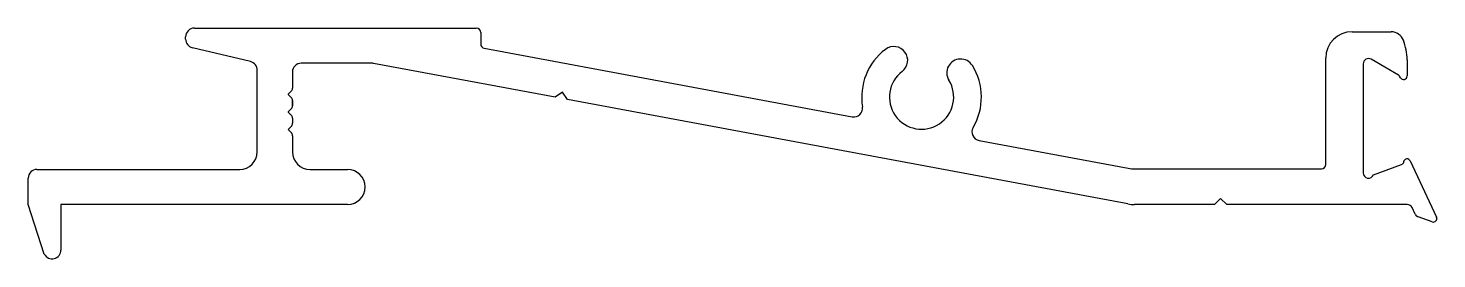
# Model space of a CAD drawing. Extents: x -40.7 to 39.4, y -0.3 to 12.9.
import ezdxf

# ---------------------------------------------------------------- set-up
doc = ezdxf.new("R2010")
doc.units = 0
doc.layers.add('1', color=7, linetype='CONTINUOUS')

msp = doc.modelspace()

# ---------------------------------------------------------------- linework, layer by layer
at = {"layer": '1', "linetype": 'CONTINUOUS'}
for p, q in [((-31.253, 12.865), (-15.218, 12.865)), ((-31.753, 12.238), (-31.753, 12.365)), ((-14.968, 12.615), (-14.968, 11.963)), ((34.601, 12.663), (36.825, 12.663)), ((-28.059, 10.957), (-31.37, 11.752)), ((-14.764, 11.717), (6.165, 7.815)), ((-27.676, 5.823), (-27.676, 10.471)), ((-21.153, 10.865), (-25.176, 10.865)), ((-10.728, 8.93), (-21.061, 10.857)), ((33.101, 5.105), (33.101, 11.163)), ((35.227, 10.834), (35.227, 4.623)), ((37.247, 10.187), (35.677, 11.094)), ((37.727, 11.065), (37.727, 10.141)), ((-25.676, 10.365), (-25.676, 9.447)), ((37.356, 10.036), (37.302, 10.14)), ((-25.749, 9.271), (-25.92, 9.1)), ((-25.92, 9.088), (-25.749, 8.917)), ((-25.676, 9.447), (-25.676, 9.447)), ((-25.676, 9.447), (-25.676, 9.447)), ((-10.316, 9.213), (-10.728, 8.93)), ((-10.033, 8.801), (-10.316, 9.213)), ((-25.749, 8.271), (-25.92, 8.1)), ((-25.92, 8.088), (-25.749, 7.917)), ((-25.676, 8.74), (-25.676, 8.447)), ((-25.676, 8.447), (-25.676, 8.74)), ((-25.676, 8.74), (-25.676, 8.447)), ((-25.676, 8.447), (-25.676, 8.74)), ((-25.676, 8.74), (-25.676, 8.447)), ((21.85, 2.856), (-10.033, 8.801)), ((-25.749, 7.271), (-25.92, 7.1)), ((-25.676, 7.74), (-25.676, 7.448)), ((-25.92, 7.088), (-25.749, 6.917)), ((-25.676, 6.741), (-25.676, 5.823)), ((13.382, 6.47), (21.863, 4.888)), ((-40.208, 4.823), (-28.676, 4.823)), ((-24.676, 4.823), (-22.545, 4.823)), ((22.23, 4.855), (32.851, 4.855)), ((35.809, 4.523), (37.401, 5.102)), ((37.908, 5.304), (39.399, 2.107)), ((-40.708, 2.823), (-40.708, 4.323)), ((-39.792, 0.005), (-40.708, 2.823)), ((-35.545, 2.823), (-38.845, 2.823)), ((-38.845, 2.823), (-38.845, 0.231)), ((-22.545, 2.823), (-36.853, 2.823)), ((26.766, 2.823), (22.217, 2.823)), ((27.119, 3.176), (26.766, 2.823)), ((27.473, 2.823), (27.119, 3.176)), ((37.735, 2.823), (27.473, 2.823)), ((38.179, 2.281), (38.007, 2.649)), ((39.149, 1.835), (38.348, 2.126))]:
    msp.add_line(p, q, dxfattribs=at)
for centre, radius, start, end in [((-31.253, 12.365), 0.5, 90, 180), ((-15.218, 12.615), 0.25, 0, 90), ((-31.253, 12.238), 0.5, 180, 256.50021), ((34.601, 11.163), 1.5, 90.002, 180), ((36.771, 11.853), 0.812, 23.50213, 86.17836), ((34.693, 11.065), 3.033, 360, 21.5038), ((-14.718, 11.963), 0.25, 180, 259.43899), ((10.109, 8.94), 3.404, 126.98703, 189.34251), ((8.535, 11.03), 0.787, 306.98703, 126.98703), ((-28.176, 10.471), 0.5, 360, 76.50021), ((-25.176, 10.365), 0.5, 90, 180), ((-21.153, 10.365), 0.5, 79.43899, 90), ((12.33, 10.322), 0.787, 31.88745, 211.88746), ((10.109, 8.94), 3.404, 329.53548, 31.88746), ((35.527, 10.834), 0.3, 59.99991, 180), ((10.109, 8.94), 1.829, 126.98703, 31.88746), ((37.147, 10.013), 0.2, 39.29623, 59.99991), ((37.527, 10.141), 0.2, 211.58923, 360), ((-25.915, 9.094), 0.008, 135, 225), ((-25.926, 9.447), 0.25, 315, 360), ((-25.926, 8.74), 0.25, 0, 45), ((-25.915, 8.094), 0.008, 135, 225), ((-25.926, 8.447), 0.25, 315, 360), ((6.257, 8.307), 0.5, 259.43899, 9.34251), ((-25.926, 7.74), 0.25, 360, 45), ((-25.926, 7.448), 0.25, 315, 360), ((13.473, 6.961), 0.5, 149.53548, 259.43899), ((-25.915, 7.094), 0.008, 135, 225), ((-25.926, 6.741), 0.25, 0, 45), ((-28.676, 5.823), 1, 270, 0), ((-24.676, 5.823), 1, 180, 270), ((-40.208, 4.323), 0.5, 90, 180), ((-22.545, 3.823), 1, 270, 90), ((22.23, 6.855), 2, 259.43899, 270), ((32.851, 5.105), 0.25, 270, 0), ((37.389, 5.228), 0.127, 275.49631, 349.11374), ((37.958, 5.118), 0.453, 155.94728, 169.11374), ((37.725, 5.223), 0.197, 96.879, 155.94728), ((37.725, 5.218), 0.202, 25.00009, 96.879), ((35.527, 4.623), 0.3, 180, 340.52869), ((22.217, 4.823), 2, 259.43899, 270), ((37.735, 2.523), 0.3, 24.99817, 90), ((38.451, 2.408), 0.3, 205.00065, 249.99918), ((39.218, 2.023), 0.2, 249.99995, 24.99897), ((-39.345, 0.231), 0.5, 206.76178, 0)]:
    msp.add_arc(centre, radius, start, end, dxfattribs=at)

doc.saveas('drawing.dxf')
